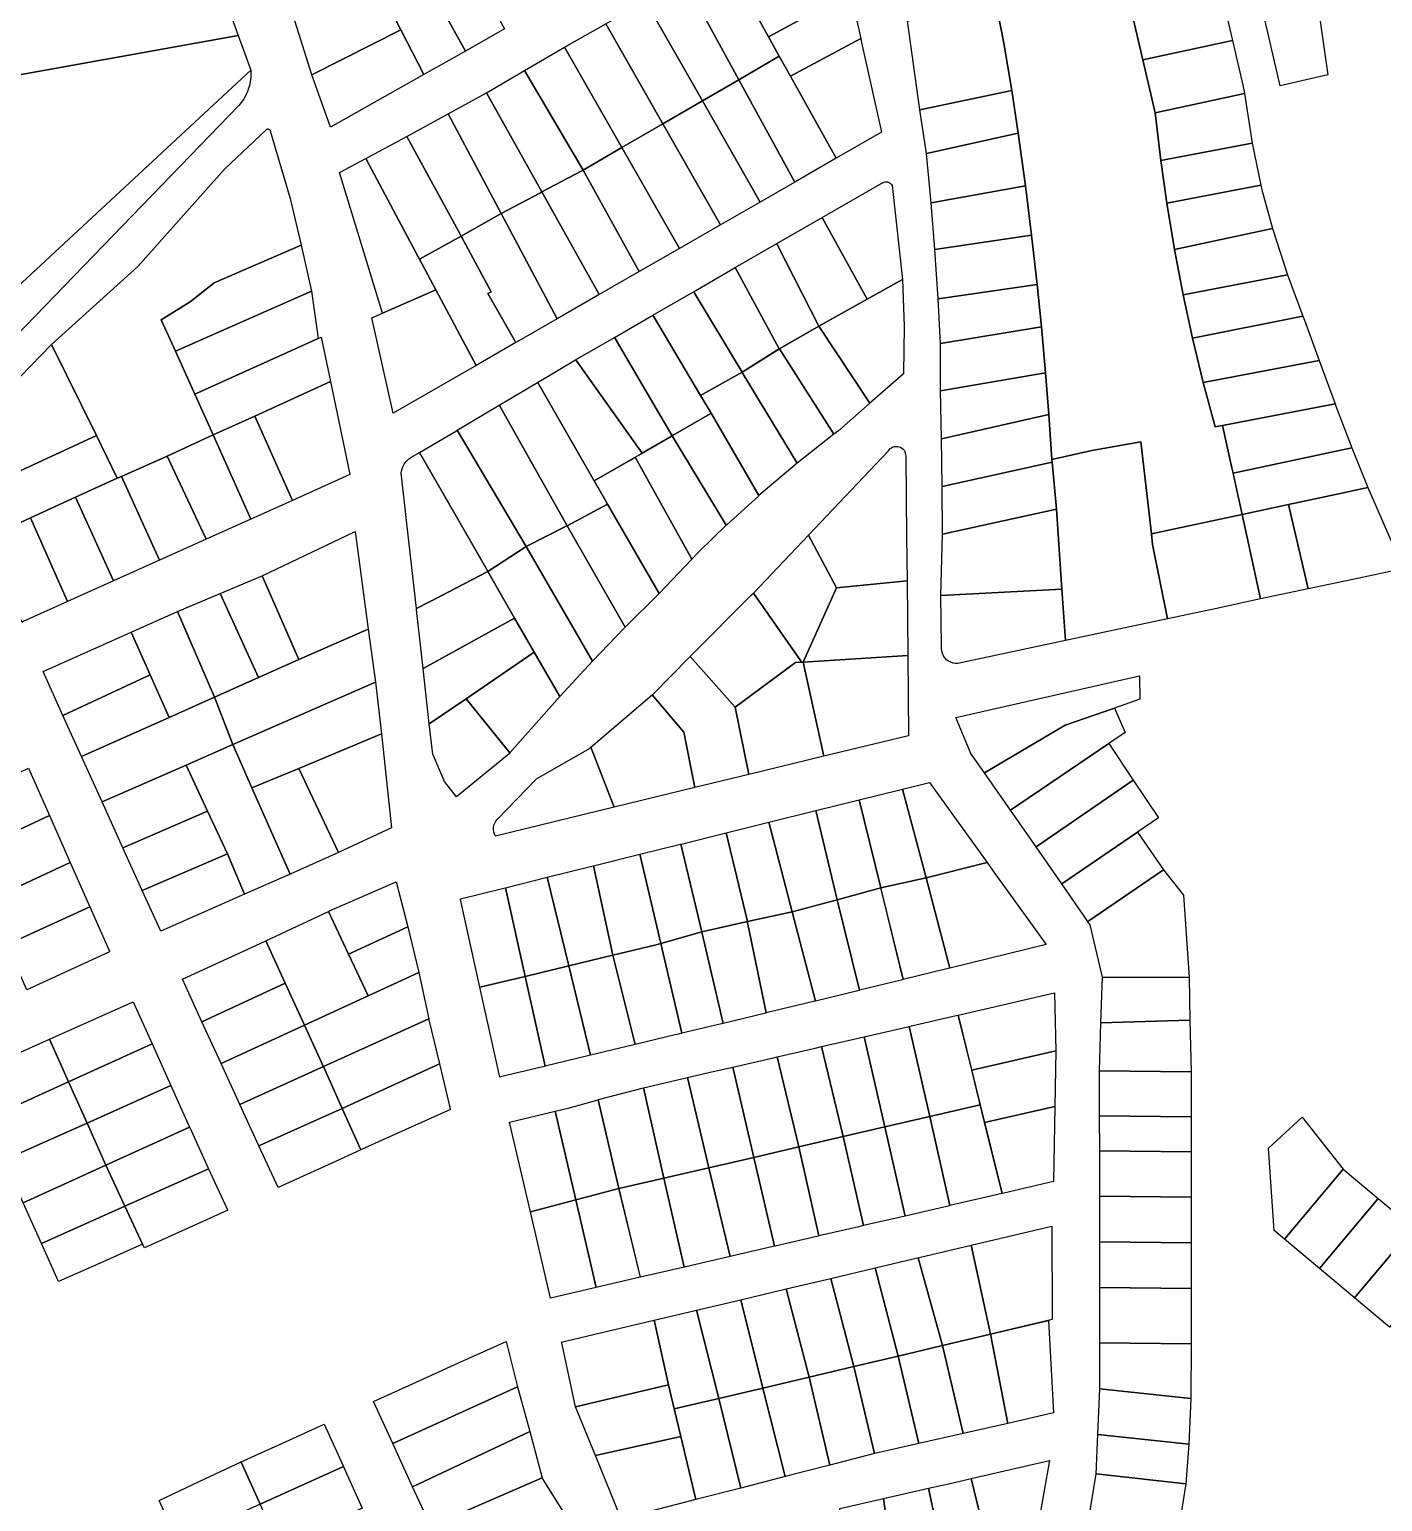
# Model space of a CAD drawing. Header units: millimetres. Extents: x 522658 to 553925, y 7796479 to 7820139.
# Drawn here: x 541338.4 to 541634.4, y 7806836.9 to 7807159.1 of the extents above; entities that cross this region are included whole.
import ezdxf

# ---------------------------------------------------------------- set-up
doc = ezdxf.new("R2010")
doc.units = ezdxf.units.MM
doc.layers.add('ZONA RESIDENCIAL 2 (ZR_2)', color=2, linetype='Continuous')

msp = doc.modelspace()

# ---------------------------------------------------------------- linework, layer by layer
at = {"layer": 'ZONA RESIDENCIAL 2 (ZR_2)'}
for points in [[(541305.24, 7807143.61), (541295.78, 7807199.97), (541356.25, 7807211.19), (541376.16, 7807179.75), (541384.05, 7807157.74), (541305.24, 7807143.61)], [(541433.74, 7807154.34), (541421.55, 7807176.25), (541430.16, 7807181.02), (541442.31, 7807159.18), (541433.74, 7807154.34)], [(541508.28, 7807161.91), (541500.05, 7807157.46), (541490.34, 7807174.87), (541499.02, 7807179.72), (541508.28, 7807161.91)], [(541433.74, 7807154.34), (541424.68, 7807149.22), (541419.64, 7807158.95), (541413.1, 7807171.58), (541421.55, 7807176.25), (541433.74, 7807154.34)], [(541502.42, 7807153.22), (541493.56, 7807148.07), (541481.59, 7807169.97), (541490.34, 7807174.87), (541500.05, 7807157.46), (541502.42, 7807153.22)], [(541622.49, 7807149.16), (541612.01, 7807146.73), (541607.92, 7807164.4), (541606.21, 7807171.67), (541618.81, 7807174.83), (541622.49, 7807149.16)], [(541400.17, 7807149.12), (541396.04, 7807162.13), (541413.1, 7807171.58), (541419.64, 7807158.95), (541400.17, 7807149.12)], [(541493.56, 7807148.07), (541485.61, 7807143.44), (541473.16, 7807165.25), (541481.59, 7807169.97), (541493.56, 7807148.07)], [(541520.24, 7807157.05), (541504.87, 7807148.83), (541502.42, 7807153.22), (541500.05, 7807157.46), (541508.28, 7807161.91), (541509.21, 7807162.41), (541518.01, 7807167.16), (541520.24, 7807157.05)], [(541530.45, 7807160.94), (541531.91, 7807161.15), (541531.67, 7807162.03), (541549.46, 7807166.92), (541551.57, 7807156.03), (541553.31, 7807145.71), (541533.15, 7807141.49), (541530.45, 7807160.94)], [(541579.33, 7807163.68), (541598.97, 7807167.91), (541601.58, 7807156.61), (541581.96, 7807152.39), (541579.33, 7807163.68)], [(541464.46, 7807160.31), (541473.16, 7807165.25), (541485.61, 7807143.44), (541476.96, 7807138.41), (541464.46, 7807160.31)], [(541455.42, 7807155.21), (541464.46, 7807160.31), (541476.96, 7807138.41), (541468, 7807133.2), (541455.42, 7807155.21)], [(541386.76, 7807150.17), (541316.24, 7807084.75), (541309.48, 7807118.36), (541305.24, 7807143.61), (541384.05, 7807157.74), (541386.76, 7807150.17)], [(541424.68, 7807149.22), (541404.22, 7807137.66), (541400.17, 7807149.12), (541419.64, 7807158.95), (541424.68, 7807149.22)], [(541446.69, 7807150.08), (541455.42, 7807155.21), (541468, 7807133.2), (541459.54, 7807128.28), (541446.69, 7807150.08)], [(541524.77, 7807136.55), (541514.9, 7807130.87), (541504.96, 7807148.67), (541504.87, 7807148.83), (541520.24, 7807157.05), (541520.28, 7807156.86), (541524.77, 7807136.55)], [(541581.96, 7807152.39), (541601.58, 7807156.61), (541603.83, 7807146.86), (541604.25, 7807145.04), (541584.66, 7807140.83), (541581.96, 7807152.39)], [(541504.87, 7807148.83), (541504.96, 7807148.67), (541514.9, 7807130.87), (541505.82, 7807125.65), (541493.56, 7807148.07), (541502.42, 7807153.22), (541504.87, 7807148.83)], [(541384.16, 7807142.43), (541318.32, 7807074.39), (541317.5, 7807078.46), (541316.24, 7807084.75), (541386.76, 7807150.17), (541386.78, 7807148.49), (541386.52, 7807146.83), (541385.99, 7807145.24), (541385.19, 7807143.76), (541384.16, 7807142.43)], [(541438.39, 7807145.2), (541446.69, 7807150.08), (541459.54, 7807128.28), (541459.23, 7807128.1), (541450.48, 7807123.5), (541440.8, 7807140.87), (541438.39, 7807145.2)], [(541485.61, 7807143.44), (541493.56, 7807148.07), (541505.82, 7807125.65), (541498.25, 7807121.3), (541485.61, 7807143.44)], [(541429.96, 7807140.59), (541438.39, 7807145.2), (541440.8, 7807140.87), (541450.48, 7807123.5), (541450.15, 7807123.33), (541441.57, 7807118.81), (541429.96, 7807140.59)], [(541533.15, 7807141.49), (541553.31, 7807145.71), (541554.7, 7807136.36), (541534.64, 7807131.93), (541533.15, 7807141.49)], [(541584.66, 7807140.83), (541604.25, 7807145.04), (541605.88, 7807134.15), (541585.92, 7807130.42), (541584.66, 7807140.83)], [(541476.96, 7807138.41), (541485.61, 7807143.44), (541498.25, 7807121.3), (541489.58, 7807116.31), (541476.96, 7807138.41)], [(541420.9, 7807135.63), (541429.96, 7807140.59), (541441.57, 7807118.81), (541432.85, 7807113.84), (541432.69, 7807114.15), (541420.9, 7807135.63)], [(541468, 7807133.2), (541476.96, 7807138.41), (541489.58, 7807116.31), (541480.59, 7807111.14), (541468, 7807133.2)], [(541374.54, 7807079.28), (541378.54, 7807070.32), (541368.52, 7807065.68), (541358.46, 7807061.26), (541357.58, 7807060.84), (541352.99, 7807070.19), (541343.2, 7807090.12), (541362.04, 7807107.22), (541381.02, 7807128.5), (541390.12, 7807137.12), (541390.19, 7807137.19), (541390.27, 7807137.24), (541390.36, 7807137.27), (541390.46, 7807137.28), (541390.55, 7807137.28), (541390.65, 7807137.27), (541390.74, 7807137.24), (541390.82, 7807137.19), (541390.9, 7807137.14), (541390.97, 7807137.07), (541391.02, 7807136.99), (541391.06, 7807136.9), (541395.37, 7807122.06), (541397.78, 7807111.87), (541378.77, 7807103.6), (541373.54, 7807099.48), (541367.19, 7807095.51), (541370.34, 7807088.67), (541374.54, 7807079.28)], [(541411.95, 7807130.84), (541420.9, 7807135.63), (541432.69, 7807114.15), (541432.85, 7807113.84), (541423.69, 7807108.82), (541423.44, 7807109.28), (541411.95, 7807130.84)], [(541556.28, 7807124.81), (541535.64, 7807121.13), (541534.64, 7807131.93), (541554.7, 7807136.36), (541556.28, 7807124.81)], [(541471.8, 7807106.09), (541459.54, 7807128.28), (541468, 7807133.2), (541480.59, 7807111.14), (541471.8, 7807106.09)], [(541585.92, 7807130.42), (541605.88, 7807134.15), (541607.83, 7807124.99), (541587.2, 7807121.08), (541585.92, 7807130.42)], [(541423.69, 7807108.82), (541427.28, 7807102.08), (541415.62, 7807096.98), (541406.19, 7807127.75), (541411.95, 7807130.84), (541423.44, 7807109.28), (541423.69, 7807108.82)], [(541471.8, 7807106.09), (541463.01, 7807101.03), (541450.48, 7807123.5), (541459.23, 7807128.1), (541459.54, 7807128.28), (541471.8, 7807106.09)], [(541529.42, 7807104.33), (541521.66, 7807100.01), (541511.89, 7807117.76), (541511.81, 7807117.91), (541524.85, 7807125.44), (541525.08, 7807125.57), (541525.32, 7807125.67), (541525.58, 7807125.72), (541525.84, 7807125.73), (541526.1, 7807125.69), (541526.35, 7807125.61), (541526.58, 7807125.5), (541526.8, 7807125.34), (541526.98, 7807125.15), (541527.13, 7807124.94), (541529.42, 7807104.33)], [(541608.04, 7807123.98), (541610.32, 7807115.52), (541588.88, 7807110.92), (541587.2, 7807121.08), (541607.83, 7807124.99), (541608.04, 7807123.98)], [(541462.26, 7807100.6), (541453.85, 7807095.76), (541441.57, 7807118.81), (541450.15, 7807123.33), (541450.48, 7807123.5), (541463.01, 7807101.03), (541462.26, 7807100.6)], [(541557.62, 7807114.06), (541536.45, 7807110.89), (541535.64, 7807121.13), (541556.28, 7807124.81), (541557.62, 7807114.06)], [(541445.24, 7807090.81), (541444.76, 7807090.53), (541438.63, 7807101.26), (541439.4, 7807101.67), (541432.85, 7807113.84), (541441.57, 7807118.81), (541453.85, 7807095.76), (541445.44, 7807090.92), (541445.24, 7807090.81)], [(541521.66, 7807100.01), (541511.07, 7807094.13), (541501.99, 7807112.02), (541501.9, 7807112.19), (541511.81, 7807117.91), (541511.89, 7807117.76), (541521.66, 7807100.01)], [(541610.32, 7807115.52), (541613.67, 7807105.34), (541590.77, 7807101), (541588.88, 7807110.92), (541610.32, 7807115.52)], [(541439.4, 7807101.67), (541438.63, 7807101.26), (541444.76, 7807090.53), (541436.1, 7807085.54), (541427.28, 7807102.08), (541423.69, 7807108.82), (541432.85, 7807113.84), (541439.4, 7807101.67)], [(541502.43, 7807089.19), (541492.81, 7807106.94), (541501.9, 7807112.19), (541501.99, 7807112.02), (541511.07, 7807094.13), (541502.43, 7807089.19)], [(541536.45, 7807110.89), (541557.62, 7807114.06), (541558.84, 7807103.28), (541537.16, 7807100.13), (541536.45, 7807110.89)], [(541370.34, 7807088.67), (541367.19, 7807095.51), (541373.54, 7807099.48), (541378.77, 7807103.6), (541397.78, 7807111.87), (541400.07, 7807101.81), (541370.34, 7807088.67)], [(541502.43, 7807089.19), (541494.3, 7807084.07), (541483.79, 7807101.47), (541483.67, 7807101.66), (541492.81, 7807106.94), (541502.43, 7807089.19)], [(541522.22, 7807077.25), (541511.07, 7807094.13), (541521.66, 7807100.01), (541529.42, 7807104.33), (541529.76, 7807094.03), (541529.58, 7807083.72), (541522.72, 7807077.69), (541522.22, 7807077.25)], [(541537.16, 7807100.13), (541558.84, 7807103.28), (541559.77, 7807093.95), (541537.67, 7807090.33), (541537.16, 7807100.13)], [(541617.02, 7807096.31), (541592.84, 7807091.47), (541590.77, 7807101), (541613.67, 7807105.34), (541617.02, 7807096.31)], [(541401.54, 7807091.42), (541374.54, 7807079.28), (541370.34, 7807088.67), (541400.07, 7807101.81), (541401.54, 7807091.42)], [(541436.1, 7807085.54), (541417.96, 7807075.1), (541413.3, 7807095.97), (541415.62, 7807096.98), (541427.28, 7807102.08), (541436.1, 7807085.54)], [(541494.3, 7807084.07), (541485.22, 7807078.97), (541474.9, 7807096.31), (541474.77, 7807096.52), (541483.67, 7807101.66), (541483.79, 7807101.47), (541494.3, 7807084.07)], [(541479.22, 7807070.28), (541479, 7807070.15), (541466.51, 7807091.44), (541466.37, 7807091.67), (541474.77, 7807096.52), (541474.9, 7807096.31), (541485.22, 7807078.97), (541487.49, 7807075.07), (541487.34, 7807074.98), (541479.22, 7807070.28)], [(541620.59, 7807086.63), (541595.18, 7807081.82), (541592.84, 7807091.47), (541617.02, 7807096.31), (541617.34, 7807095.43), (541620.59, 7807086.63)], [(541514.38, 7807070.48), (541502.45, 7807089.2), (541511.07, 7807094.13), (541522.22, 7807077.25), (541515.36, 7807071.22), (541514.38, 7807070.48)], [(541537.67, 7807090.33), (541559.77, 7807093.95), (541560.69, 7807083.9), (541537.67, 7807080.01), (541537.71, 7807089.63), (541537.67, 7807090.33)], [(541352.99, 7807070.19), (541324.27, 7807056.93), (541320.03, 7807066.32), (541343.2, 7807090.12), (541352.99, 7807070.19)], [(541387.66, 7807074.47), (541378.54, 7807070.32), (541374.54, 7807079.28), (541401.54, 7807091.42), (541402.17, 7807091.7), (541404.21, 7807082.01), (541387.66, 7807074.47)], [(541479, 7807070.15), (541472.43, 7807066.34), (541458.04, 7807086.53), (541457.86, 7807086.76), (541466.37, 7807091.67), (541466.51, 7807091.44), (541479, 7807070.15)], [(541472.19, 7807066.2), (541461.95, 7807060.27), (541449.64, 7807081.66), (541449.55, 7807081.82), (541457.86, 7807086.76), (541458.04, 7807086.53), (541472.43, 7807066.34), (541472.19, 7807066.2)], [(541514.38, 7807070.48), (541506.33, 7807064.15), (541494.34, 7807084), (541494.3, 7807084.07), (541502.45, 7807089.2), (541514.38, 7807070.48)], [(541595.18, 7807081.82), (541620.59, 7807086.63), (541624.04, 7807077.1), (541599.42, 7807072.43), (541597.79, 7807072.12), (541595.18, 7807081.82)], [(541506.33, 7807064.15), (541497.98, 7807057.07), (541487.49, 7807075.07), (541485.22, 7807078.97), (541494.3, 7807084.07), (541494.34, 7807084), (541506.33, 7807064.15)], [(541561.42, 7807074.79), (541537.92, 7807069.45), (541537.67, 7807080.01), (541560.69, 7807083.9), (541561.42, 7807074.79)], [(541395.91, 7807056.01), (541387.66, 7807074.47), (541404.21, 7807082.01), (541408.49, 7807061.66), (541395.91, 7807056.01)], [(541464.87, 7807055.2), (541456.03, 7807050.46), (541441.2, 7807076.76), (541441.16, 7807076.82), (541449.55, 7807081.82), (541449.64, 7807081.66), (541461.95, 7807060.27), (541464.42, 7807055.97), (541464.87, 7807055.2)], [(541455.81, 7807050.34), (541447.07, 7807045.89), (541431.95, 7807071.34), (541441.16, 7807076.82), (541441.2, 7807076.76), (541456.03, 7807050.46), (541455.81, 7807050.34)], [(541627.73, 7807067.51), (541601.73, 7807061.95), (541601.46, 7807063.16), (541599.42, 7807072.43), (541624.04, 7807077.1), (541624.24, 7807076.59), (541627.5, 7807068.1), (541627.73, 7807067.51)], [(541395.91, 7807056.01), (541386.79, 7807051.9), (541378.54, 7807070.32), (541387.66, 7807074.47), (541395.91, 7807056.01)], [(541497.98, 7807057.07), (541497.85, 7807056.95), (541490.98, 7807050.69), (541490.83, 7807050.55), (541479, 7807070.15), (541479.22, 7807070.28), (541487.34, 7807074.98), (541487.49, 7807075.07), (541497.98, 7807057.07)], [(541562.15, 7807064.37), (541538.08, 7807059.06), (541537.92, 7807069.45), (541561.42, 7807074.79), (541562.1, 7807064.98), (541562.15, 7807064.37)], [(541324.27, 7807056.93), (541352.99, 7807070.19), (541357.58, 7807060.84), (541348.41, 7807056.7), (541338.57, 7807052.19), (541328.52, 7807047.55), (541324.27, 7807056.93)], [(541377, 7807047.49), (541368.52, 7807065.68), (541378.54, 7807070.32), (541386.79, 7807051.9), (541377, 7807047.49)], [(541447.07, 7807045.89), (541446.84, 7807045.77), (541438.66, 7807040.44), (541438.41, 7807040.88), (541431.71, 7807052.52), (541423.68, 7807066.49), (541431.81, 7807071.26), (541431.95, 7807071.34), (541447.07, 7807045.89)], [(541483.26, 7807043.14), (541470.88, 7807065.44), (541472.19, 7807066.2), (541472.43, 7807066.34), (541479, 7807070.15), (541490.83, 7807050.55), (541484.84, 7807044.73), (541484.68, 7807044.57), (541483.26, 7807043.14)], [(541530.38, 7807038.42), (541514.95, 7807036.86), (541508.79, 7807048.4), (541526.26, 7807066.8), (541526.45, 7807067.08), (541526.69, 7807067.33), (541526.97, 7807067.53), (541527.28, 7807067.69), (541527.6, 7807067.79), (541527.94, 7807067.83), (541528.29, 7807067.82), (541528.62, 7807067.75), (541528.94, 7807067.63), (541529.24, 7807067.45), (541529.5, 7807067.23), (541529.72, 7807066.97), (541529.89, 7807066.67), (541530.01, 7807066.35), (541530.08, 7807066.01), (541530.09, 7807065.67), (541530.28, 7807048.02), (541530.38, 7807038.42)], [(541565.03, 7807025.32), (541564.26, 7807036.59), (541563.07, 7807054.08), (541562.15, 7807064.37), (541562.1, 7807064.98), (541570.81, 7807066.95), (541581.57, 7807068.8), (541583.84, 7807048.69), (541584.11, 7807046.35), (541587.35, 7807030.08), (541565.03, 7807025.32)], [(541601.73, 7807061.95), (541627.73, 7807067.51), (541631.25, 7807058.81), (541625.52, 7807057.59), (541613.89, 7807055.11), (541603.7, 7807052.93), (541601.73, 7807061.95)], [(541377, 7807047.49), (541366.8, 7807042.91), (541358.46, 7807061.26), (541368.52, 7807065.68), (541377, 7807047.49)], [(541438.66, 7807040.44), (541428.33, 7807035.08), (541423.03, 7807032.33), (541420.94, 7807050.97), (541419.71, 7807062.02), (541419.83, 7807062.7), (541420.05, 7807063.35), (541420.36, 7807063.96), (541420.77, 7807064.51), (541421.26, 7807065), (541421.82, 7807065.4), (541423.68, 7807066.49), (541431.71, 7807052.52), (541438.41, 7807040.88), (541438.66, 7807040.44)], [(541483.26, 7807043.14), (541476.12, 7807035.63), (541464.87, 7807055.2), (541464.42, 7807055.97), (541461.95, 7807060.27), (541469.91, 7807064.88), (541470.88, 7807065.44), (541483.26, 7807043.14)], [(541563.07, 7807054.08), (541538.12, 7807048.62), (541538.08, 7807059.06), (541562.15, 7807064.37), (541563.07, 7807054.08)], [(541366.8, 7807042.91), (541356.74, 7807038.38), (541348.41, 7807056.7), (541357.58, 7807060.84), (541358.46, 7807061.26), (541366.8, 7807042.91)], [(541629.32, 7807039.02), (541618.19, 7807036.65), (541613.89, 7807055.11), (541625.52, 7807057.59), (541631.25, 7807058.81), (541638.22, 7807042.75), (541638.11, 7807040.89), (541629.32, 7807039.02)], [(541356.74, 7807038.38), (541346.69, 7807033.86), (541338.57, 7807052.19), (541348.41, 7807056.7), (541356.74, 7807038.38)], [(541476.12, 7807035.63), (541476.06, 7807035.56), (541468.71, 7807028.25), (541456.03, 7807050.46), (541464.87, 7807055.2), (541476.12, 7807035.63)], [(541564.26, 7807036.59), (541537.81, 7807035.22), (541538.12, 7807048.62), (541563.07, 7807054.08), (541564.26, 7807036.59)], [(541618.19, 7807036.65), (541607.76, 7807034.43), (541603.7, 7807052.93), (541613.89, 7807055.11), (541618.19, 7807036.65)], [(541346.69, 7807033.86), (541336.98, 7807029.49), (541336.77, 7807029.3), (541328.52, 7807047.55), (541338.57, 7807052.19), (541346.69, 7807033.86)], [(541597.79, 7807032.3), (541587.35, 7807030.08), (541584.11, 7807046.35), (541583.84, 7807048.69), (541594.42, 7807050.95), (541603.7, 7807052.93), (541607.76, 7807034.43), (541597.79, 7807032.3)], [(541389.26, 7807039.5), (541409.59, 7807049.23), (541412.46, 7807027.86), (541397.29, 7807021.22), (541389.26, 7807039.5)], [(541468.71, 7807028.25), (541468.52, 7807028.06), (541461.54, 7807020.83), (541447.07, 7807045.89), (541455.81, 7807050.34), (541456.03, 7807050.46), (541468.71, 7807028.25)], [(541507.64, 7807020.62), (541507.32, 7807020.6), (541506.9, 7807021.2), (541496.76, 7807035.73), (541508.79, 7807048.4), (541514.95, 7807036.86), (541507.64, 7807020.62)], [(541461.54, 7807020.83), (541454.38, 7807013.12), (541448.82, 7807022.78), (541444.51, 7807030.26), (541438.66, 7807040.44), (541446.84, 7807045.77), (541447.07, 7807045.89), (541461.54, 7807020.83)], [(541380.1, 7807035.63), (541389.26, 7807039.5), (541397.29, 7807021.22), (541388.45, 7807017.26), (541380.1, 7807035.63)], [(541444.51, 7807030.26), (541424.49, 7807019.23), (541423.06, 7807032.05), (541423.03, 7807032.33), (541428.33, 7807035.08), (541438.66, 7807040.44), (541444.51, 7807030.26)], [(541514.95, 7807036.86), (541530.38, 7807038.42), (541530.55, 7807022.07), (541507.64, 7807020.62), (541514.95, 7807036.86)], [(541370.75, 7807031.67), (541380.1, 7807035.63), (541388.45, 7807017.26), (541378.81, 7807012.94), (541370.75, 7807031.67)], [(541505.97, 7807020.51), (541492.77, 7807010.77), (541482.95, 7807021.83), (541496.36, 7807035.31), (541496.76, 7807035.73), (541506.9, 7807021.2), (541507.32, 7807020.6), (541505.97, 7807020.51)], [(541537.81, 7807035.22), (541564.26, 7807036.59), (541565.03, 7807025.32), (541541.53, 7807020.32), (541540.99, 7807020.32), (541540.45, 7807020.4), (541539.94, 7807020.57), (541539.46, 7807020.83), (541539.03, 7807021.15), (541538.66, 7807021.55), (541538.35, 7807022), (541538.13, 7807022.49), (541537.98, 7807023.01), (541537.93, 7807023.55), (541537.96, 7807024.09), (541537.81, 7807035.22)], [(541378.81, 7807012.94), (541368.92, 7807008.51), (541364.78, 7807017.84), (541360.64, 7807027.18), (541370.75, 7807031.67), (541378.81, 7807012.94)], [(541448.82, 7807022.78), (541433.89, 7807012.6), (541425.84, 7807007.12), (541424.49, 7807019.23), (541444.51, 7807030.26), (541448.82, 7807022.78)], [(541364.78, 7807017.84), (541345.69, 7807008.93), (541341.37, 7807018.57), (541360.64, 7807027.18), (541364.78, 7807017.84)], [(541382.82, 7807002.57), (541378.81, 7807012.94), (541388.45, 7807017.26), (541397.29, 7807021.22), (541412.46, 7807027.86), (541414.05, 7807016.25), (541382.82, 7807002.57)], [(541454.38, 7807013.12), (541443.48, 7807000.76), (541433.89, 7807012.6), (541448.82, 7807022.78), (541454.38, 7807013.12)], [(541495.79, 7806996.02), (541483.95, 7806993.14), (541481.56, 7807005.27), (541474.6, 7807013.44), (541474.66, 7807013.49), (541482.95, 7807021.83), (541492.77, 7807010.77), (541495.79, 7806996.02)], [(541512.2, 7807000.01), (541507.64, 7807020.62), (541530.55, 7807022.07), (541530.73, 7807004.51), (541512.2, 7807000.01)], [(541512.2, 7807000.01), (541495.79, 7806996.02), (541492.77, 7807010.77), (541505.97, 7807020.51), (541507.32, 7807020.6), (541507.64, 7807020.62), (541512.2, 7807000.01)], [(541368.92, 7807008.51), (541349.76, 7806999.94), (541345.69, 7807008.93), (541364.78, 7807017.84), (541368.92, 7807008.51)], [(541415.36, 7807004.89), (541397.27, 7806997.36), (541387.03, 7806993.09), (541382.82, 7807002.57), (541414.05, 7807016.25), (541415.36, 7807004.89)], [(541547.31, 7806996.37), (541544.34, 7807000.62), (541541.08, 7807008.5), (541581.24, 7807017.61), (541581.33, 7807012.49), (541575.76, 7807010.56), (541565.02, 7807006.85), (541547.31, 7806996.37)], [(541382.82, 7807002.57), (541372.63, 7806998.09), (541354.26, 7806990.01), (541349.76, 7806999.94), (541368.92, 7807008.51), (541378.81, 7807012.94), (541382.82, 7807002.57)], [(541443.29, 7807000.54), (541431.83, 7806991.12), (541429.17, 7806994.49), (541426.59, 7807000.44), (541425.84, 7807007.12), (541433.89, 7807012.6), (541443.48, 7807000.76), (541443.29, 7807000.54)], [(541483.95, 7806993.14), (541466.27, 7806988.84), (541461.22, 7807001.99), (541474.6, 7807013.44), (541481.56, 7807005.27), (541483.95, 7806993.14)], [(541578.1, 7807005.21), (541574.53, 7807002.79), (541553.01, 7806988.2), (541547.31, 7806996.37), (541565.02, 7807006.85), (541575.76, 7807010.56), (541578.1, 7807005.21)], [(541385.41, 7806969.81), (541381.7, 7806978.69), (541377.34, 7806988.01), (541372.63, 7806998.09), (541382.82, 7807002.57), (541387.03, 7806993.09), (541395.41, 7806974.23), (541385.41, 7806969.81)], [(541397.27, 7806997.36), (541415.36, 7807004.89), (541417.56, 7806984.36), (541406, 7806978.92), (541397.27, 7806997.36)], [(541574.53, 7807002.79), (541579.9, 7806994.76), (541558.61, 7806980.19), (541553.01, 7806988.2), (541574.53, 7807002.79)], [(541466.27, 7806988.84), (541440.33, 7806982.53), (541440.1, 7806982.97), (541439.94, 7806983.44), (541439.87, 7806983.93), (541439.88, 7806984.42), (541439.97, 7806984.91), (541440.15, 7806985.37), (541440.41, 7806985.79), (541440.73, 7806986.17), (541449.33, 7806995.1), (541460.9, 7807001.71), (541461.22, 7807001.99), (541466.27, 7806988.84)], [(541342.72, 7806987.04), (541324.59, 7806978.62), (541320.12, 7806988.69), (541320.06, 7806988.82), (541338.13, 7806997.38), (541342.72, 7806987.04)], [(541377.34, 7806988.01), (541358.81, 7806979.97), (541354.26, 7806990.01), (541372.63, 7806998.09), (541377.34, 7806988.01)], [(541387.03, 7806993.09), (541397.27, 7806997.36), (541406, 7806978.92), (541395.41, 7806974.23), (541387.03, 7806993.09)], [(541534.54, 7806973.42), (541524.62, 7806971.21), (541519.89, 7806990.47), (541528.8, 7806992.68), (541529.4, 7806992.83), (541534.54, 7806973.42)], [(541534.54, 7806973.42), (541529.4, 7806992.83), (541535.31, 7806994.3), (541547.94, 7806976.75), (541534.54, 7806973.42)], [(541564.28, 7806972.07), (541558.61, 7806980.19), (541579.9, 7806994.76), (541585.41, 7806986.53), (541580.79, 7806983.37), (541564.28, 7806972.07)], [(541524.62, 7806971.21), (541515.09, 7806968.59), (541510.42, 7806988.12), (541519.34, 7806990.33), (541519.89, 7806990.47), (541524.62, 7806971.21)], [(541347.28, 7806976.76), (541329.15, 7806968.34), (541324.59, 7806978.62), (541342.72, 7806987.04), (541347.28, 7806976.76)], [(541381.7, 7806978.69), (541363.02, 7806970.67), (541358.81, 7806979.97), (541377.34, 7806988.01), (541381.7, 7806978.69)], [(541515.09, 7806968.59), (541505.23, 7806965.98), (541500.13, 7806985.56), (541510.42, 7806988.12), (541515.09, 7806968.59)], [(541495.44, 7806963.84), (541485.47, 7806961.56), (541480.9, 7806980.79), (541480.98, 7806980.81), (541490.53, 7806983.18), (541490.83, 7806983.25), (541495.44, 7806963.84)], [(541505.23, 7806965.98), (541495.44, 7806963.84), (541490.83, 7806983.25), (541500.13, 7806985.56), (541505.23, 7806965.98)], [(541569.97, 7806963.85), (541564.28, 7806972.07), (541580.79, 7806983.37), (541586.47, 7806975.14), (541569.97, 7806963.85)], [(541485.47, 7806961.56), (541476.5, 7806959.02), (541471.95, 7806978.57), (541480.82, 7806980.77), (541480.9, 7806980.79), (541485.47, 7806961.56)], [(541329.15, 7806968.34), (541347.28, 7806976.76), (541351.6, 7806967.04), (541333.41, 7806958.74), (541329.15, 7806968.34)], [(541385.41, 7806969.81), (541367.07, 7806961.7), (541363.02, 7806970.67), (541381.7, 7806978.69), (541385.41, 7806969.81)], [(541476.5, 7806959.02), (541475.49, 7806958.78), (541466, 7806956.48), (541461.77, 7806976.04), (541471.34, 7806978.42), (541471.95, 7806978.57), (541476.5, 7806959.02)], [(541539.78, 7806953.66), (541534.54, 7806973.42), (541547.94, 7806976.75), (541549.63, 7806974.39), (541560.82, 7806958.85), (541539.78, 7806953.66)], [(541456.37, 7806954.15), (541456.08, 7806954.08), (541446.83, 7806951.84), (541442.5, 7806971.25), (541451.64, 7806973.52), (541456.37, 7806954.15)], [(541466, 7806956.48), (541456.37, 7806954.15), (541451.64, 7806973.52), (541461.44, 7806975.96), (541461.77, 7806976.04), (541466, 7806956.48)], [(541592.1, 7806951.57), (541573.12, 7806951.65), (541570.47, 7806963.12), (541569.97, 7806963.85), (541586.47, 7806975.14), (541590.88, 7806969.65), (541592.1, 7806951.57)], [(541408.2, 7806956.73), (541403.78, 7806966.07), (541403.98, 7806966.16), (541418.62, 7806972.53), (541421.18, 7806962.71), (541408.2, 7806956.73)], [(541446.83, 7806951.84), (541446.52, 7806951.77), (541436.93, 7806949.45), (541432.65, 7806968.69), (541432.65, 7806968.8), (541442.12, 7806971.15), (541442.5, 7806971.25), (541446.83, 7806951.84)], [(541515.09, 7806968.59), (541524.62, 7806971.21), (541524.68, 7806970.97), (541529.55, 7806951.15), (541529.11, 7806951.04), (541519.99, 7806948.8), (541515.09, 7806968.59)], [(541524.62, 7806971.21), (541534.54, 7806973.42), (541539.78, 7806953.66), (541539.4, 7806953.57), (541529.55, 7806951.15), (541524.62, 7806971.21)], [(541337.76, 7806948.92), (541333.41, 7806958.74), (541351.6, 7806967.04), (541355.82, 7806957.53), (541355.84, 7806957.47), (541355.85, 7806957.41), (541355.85, 7806957.34), (541355.84, 7806957.28), (541355.82, 7806957.22), (541355.79, 7806957.16), (541355.75, 7806957.11), (541337.76, 7806948.92)], [(541505.23, 7806965.98), (541515.09, 7806968.59), (541519.99, 7806948.8), (541519.89, 7806948.77), (541510.34, 7806946.41), (541505.23, 7806965.98)], [(541412.49, 7806947.61), (541398.52, 7806941.17), (541394.32, 7806950.33), (541390.07, 7806959.62), (541403.78, 7806966.07), (541408.19, 7806956.73), (541412.49, 7806947.61)], [(541485.47, 7806961.56), (541495.44, 7806963.84), (541495.49, 7806963.62), (541499.59, 7806943.83), (541499.51, 7806943.81), (541490.13, 7806941.56), (541485.55, 7806961.21), (541485.47, 7806961.56)], [(541495.44, 7806963.84), (541505.23, 7806965.98), (541510.34, 7806946.41), (541510.28, 7806946.4), (541509.89, 7806946.31), (541499.59, 7806943.83), (541495.49, 7806963.62), (541495.44, 7806963.84)], [(541412.49, 7806947.61), (541408.18, 7806956.72), (541421.18, 7806962.71), (541423.53, 7806952.7), (541412.49, 7806947.61)], [(541476.5, 7806959.02), (541485.47, 7806961.56), (541485.55, 7806961.21), (541490.13, 7806941.56), (541489.79, 7806941.48), (541481.08, 7806939.38), (541476.5, 7806959.02)], [(541394.32, 7806950.33), (541376.08, 7806941.92), (541371.81, 7806951.2), (541389.8, 7806959.5), (541390.07, 7806959.62), (541394.32, 7806950.33)], [(541481.08, 7806939.38), (541480.36, 7806939.21), (541479.66, 7806939.04), (541470.89, 7806936.94), (541466, 7806956.48), (541475.49, 7806958.78), (541476.5, 7806959.02), (541481.08, 7806939.38)], [(541461.14, 7806934.59), (541460.56, 7806934.45), (541451.2, 7806932.21), (541446.83, 7806951.84), (541456.08, 7806954.08), (541456.37, 7806954.15), (541461.14, 7806934.59)], [(541470.89, 7806936.94), (541470.61, 7806936.87), (541461.14, 7806934.59), (541456.37, 7806954.15), (541466, 7806956.48), (541470.89, 7806936.94)], [(541425.71, 7806942.52), (541402.67, 7806932.09), (541402.63, 7806932.19), (541398.52, 7806941.17), (541423.53, 7806952.7), (541425.71, 7806942.52)], [(541451.2, 7806932.21), (541450.97, 7806932.15), (541441.45, 7806929.86), (541441.3, 7806929.82), (541436.93, 7806949.45), (541446.52, 7806951.77), (541446.83, 7806951.84), (541451.2, 7806932.21)], [(541592.1, 7806951.57), (541592.29, 7806942.23), (541572.82, 7806941.65), (541573.12, 7806951.65), (541592.1, 7806951.57)], [(541398.52, 7806941.17), (541380.28, 7806932.77), (541376.08, 7806941.92), (541394.32, 7806950.33), (541398.52, 7806941.17)], [(541562.93, 7806935.54), (541544.53, 7806931.31), (541541.56, 7806943.36), (541562.66, 7806948.21), (541562.93, 7806935.54)], [(541365.19, 7806937.08), (541346.91, 7806928.79), (541342.77, 7806938.09), (541361.05, 7806946.28), (541365.19, 7806937.08)], [(541428.05, 7806932.71), (541406.79, 7806922.94), (541402.67, 7806932.09), (541425.71, 7806942.52), (541425.75, 7806942.35), (541428.05, 7806932.71)], [(541546.39, 7806923.74), (541535.34, 7806921.17), (541530.85, 7806940.9), (541531.39, 7806941.02), (541541.1, 7806943.25), (541541.56, 7806943.36), (541546.39, 7806923.74)], [(541592.52, 7806930.94), (541572.52, 7806931.2), (541572.82, 7806941.65), (541592.29, 7806942.23), (541592.52, 7806930.94)], [(541346.91, 7806928.79), (541328.72, 7806920.55), (541324.5, 7806929.9), (541342.77, 7806938.09), (541346.91, 7806928.79)], [(541402.67, 7806932.09), (541384.4, 7806923.81), (541380.28, 7806932.77), (541398.52, 7806941.17), (541402.63, 7806932.19), (541402.67, 7806932.09)], [(541525.52, 7806918.89), (541516.42, 7806916.78), (541511.69, 7806936.48), (541520.37, 7806938.48), (541521.03, 7806938.63), (541525.52, 7806918.89)], [(541535.34, 7806921.17), (541525.52, 7806918.89), (541521.03, 7806938.63), (541530.85, 7806940.9), (541535.34, 7806921.17)], [(541369.3, 7806927.94), (541350.95, 7806919.72), (541346.91, 7806928.79), (541365.19, 7806937.08), (541369.3, 7806927.94)], [(541516.42, 7806916.78), (541506.67, 7806914.52), (541501.94, 7806934.23), (541510.26, 7806936.15), (541511.69, 7806936.48), (541516.42, 7806916.78)], [(541562.73, 7806923.37), (541547.35, 7806919.83), (541544.53, 7806931.31), (541562.93, 7806935.54), (541562.73, 7806923.37)], [(541406.79, 7806922.94), (541388.55, 7806914.78), (541384.4, 7806923.81), (541402.67, 7806932.09), (541406.79, 7806922.94)], [(541406.79, 7806922.94), (541428.05, 7806932.71), (541430.41, 7806922.86), (541430.45, 7806922.68), (541416.34, 7806916.36), (541410.87, 7806913.88), (541406.79, 7806922.94)], [(541496.84, 7806912.24), (541487.04, 7806909.97), (541482.36, 7806929.7), (541482.63, 7806929.76), (541488.25, 7806931.07), (541491.98, 7806931.93), (541492.23, 7806931.99), (541496.84, 7806912.24)], [(541506.67, 7806914.52), (541496.84, 7806912.24), (541492.23, 7806931.99), (541501.42, 7806934.11), (541501.94, 7806934.23), (541506.67, 7806914.52)], [(541350.95, 7806919.72), (541332.76, 7806911.59), (541328.72, 7806920.55), (541346.91, 7806928.79), (541350.95, 7806919.72)], [(541487.04, 7806909.97), (541477.2, 7806907.69), (541472.73, 7806927.45), (541482.36, 7806929.7), (541487.04, 7806909.97)], [(541592.52, 7806930.94), (541592.53, 7806921.08), (541572.53, 7806921.32), (541572.52, 7806931.2), (541592.52, 7806930.94)], [(541373.4, 7806918.83), (541355.05, 7806910.53), (541350.95, 7806919.72), (541369.3, 7806927.94), (541373.4, 7806918.83)], [(541477.2, 7806907.69), (541467.33, 7806905.4), (541462.8, 7806924.86), (541462.88, 7806924.88), (541472.73, 7806927.45), (541477.2, 7806907.69)], [(541388.55, 7806914.78), (541406.79, 7806922.94), (541410.87, 7806913.88), (541404.52, 7806910.99), (541392.75, 7806905.64), (541388.55, 7806914.78)], [(541457.91, 7806902.92), (541447.98, 7806900.31), (541443.43, 7806919.92), (541453.4, 7806922.34), (541457.91, 7806902.92)], [(541457.91, 7806902.92), (541453.4, 7806922.34), (541456.26, 7806923.03), (541462.8, 7806924.86), (541467.33, 7806905.4), (541457.91, 7806902.92)], [(541535.34, 7806921.17), (541546.39, 7806923.74), (541551.17, 7806904.31), (541539.77, 7806901.67), (541535.34, 7806921.17)], [(541547.35, 7806919.83), (541562.73, 7806923.37), (541562.45, 7806906.92), (541551.24, 7806904.33), (541551.17, 7806904.31), (541547.35, 7806919.83)], [(541355.05, 7806910.53), (541336.95, 7806902.31), (541332.76, 7806911.59), (541350.95, 7806919.72), (541355.05, 7806910.53)], [(541377.56, 7806909.76), (541359.25, 7806901.54), (541355.05, 7806910.53), (541373.4, 7806918.83), (541373.44, 7806918.74), (541377.56, 7806909.76)], [(541529.95, 7806899.4), (541520.85, 7806897.3), (541516.42, 7806916.78), (541525.52, 7806918.89), (541529.95, 7806899.4)], [(541539.77, 7806901.67), (541539.66, 7806901.65), (541529.95, 7806899.4), (541525.52, 7806918.89), (541535.34, 7806921.17), (541539.77, 7806901.67)], [(541592.53, 7806921.08), (541592.54, 7806913.46), (541572.54, 7806913.7), (541572.53, 7806921.32), (541592.53, 7806921.08)], [(541616.83, 7806921.04), (541625.84, 7806909.65), (541612.99, 7806894.33), (541610.69, 7806896.26), (541609.51, 7806914.22), (541616.83, 7806921.04)], [(541520.85, 7806897.3), (541519.83, 7806897.06), (541511.1, 7806895.04), (541506.67, 7806914.52), (541516.42, 7806916.78), (541520.85, 7806897.3)], [(541501.38, 7806892.79), (541491.71, 7806890.55), (541491.65, 7806890.54), (541487.04, 7806909.97), (541496.84, 7806912.24), (541501.38, 7806892.79)], [(541511.1, 7806895.04), (541510.96, 7806895.01), (541501.52, 7806892.82), (541501.38, 7806892.79), (541496.84, 7806912.24), (541506.67, 7806914.52), (541511.1, 7806895.04)], [(541592.54, 7806913.46), (541592.55, 7806903.54), (541572.55, 7806903.78), (541572.54, 7806913.7), (541592.54, 7806913.46)], [(541359.25, 7806901.54), (541340.98, 7806893.39), (541336.95, 7806902.31), (541355.05, 7806910.53), (541359.25, 7806901.54)], [(541381.73, 7806900.67), (541372.43, 7806896.45), (541363.5, 7806892.41), (541363.11, 7806893.25), (541359.25, 7806901.54), (541377.56, 7806909.76), (541381.69, 7806900.76), (541381.73, 7806900.67)], [(541491.65, 7806890.54), (541482, 7806888.3), (541481.81, 7806888.26), (541481.61, 7806888.21), (541477.2, 7806907.69), (541487.04, 7806909.97), (541491.65, 7806890.54)], [(541625.84, 7806909.65), (541633.5, 7806903.23), (541620.65, 7806887.9), (541612.99, 7806894.33), (541625.84, 7806909.65)], [(541481.61, 7806888.21), (541472.04, 7806886), (541467.33, 7806905.4), (541477.2, 7806907.69), (541481.61, 7806888.21)], [(541462.34, 7806883.75), (541452.35, 7806881.45), (541447.98, 7806900.31), (541457.91, 7806902.92), (541462.34, 7806883.75)], [(541462.34, 7806883.75), (541457.91, 7806902.92), (541467.33, 7806905.4), (541472.02, 7806886), (541462.34, 7806883.75)], [(541592.55, 7806903.54), (541592.56, 7806893.54), (541572.56, 7806893.78), (541572.55, 7806903.78), (541592.55, 7806903.54)], [(541633.5, 7806903.23), (541641.17, 7806896.82), (541628.32, 7806881.48), (541620.65, 7806887.9), (541633.5, 7806903.23)], [(541363.11, 7806893.25), (541353.82, 7806889.11), (541344.73, 7806885.07), (541340.98, 7806893.39), (541359.25, 7806901.54), (541363.11, 7806893.25)], [(541548.65, 7806873.53), (541544.38, 7806893.01), (541562.05, 7806897.19), (541562.17, 7806876.91), (541562.17, 7806876.73), (541548.65, 7806873.53)], [(541628.32, 7806881.48), (541641.17, 7806896.82), (541648.83, 7806890.39), (541635.99, 7806875.06), (541628.32, 7806881.48)], [(541538.11, 7806871.04), (541532.83, 7806890.28), (541533.06, 7806890.33), (541544.38, 7806893.01), (541548.65, 7806873.53), (541538.11, 7806871.04)], [(541592.56, 7806893.54), (541592.57, 7806883.54), (541572.57, 7806883.78), (541572.56, 7806893.78), (541592.56, 7806893.54)], [(541538.11, 7806871.04), (541528.47, 7806868.76), (541523.42, 7806888.05), (541532.67, 7806890.24), (541532.83, 7806890.28), (541538.11, 7806871.04)], [(541528.47, 7806868.76), (541518.76, 7806866.46), (541513.71, 7806885.75), (541523.42, 7806888.05), (541528.47, 7806868.76)], [(541498.82, 7806861.75), (541494, 7806881.09), (541503.93, 7806883.44), (541508.98, 7806864.15), (541498.82, 7806861.75)], [(541518.76, 7806866.46), (541508.98, 7806864.15), (541503.93, 7806883.44), (541513.71, 7806885.75), (541518.76, 7806866.46)], [(541592.57, 7806871.42), (541572.58, 7806871.66), (541572.58, 7806873.78), (541572.57, 7806883.78), (541592.57, 7806883.54), (541592.58, 7806873.54), (541592.57, 7806871.42)], [(541498.82, 7806861.75), (541489.17, 7806859.47), (541484.35, 7806878.81), (541494, 7806881.09), (541498.82, 7806861.75)], [(541478.19, 7806862.47), (541475.04, 7806876.61), (541484.35, 7806878.81), (541489.17, 7806859.47), (541479.45, 7806857.17), (541478.19, 7806862.47)], [(541478.19, 7806862.47), (541457.84, 7806857.64), (541454.82, 7806871.63), (541454.68, 7806871.79), (541474.42, 7806876.46), (541474.84, 7806876.56), (541475.04, 7806876.61), (541478.19, 7806862.47)], [(541548.65, 7806873.53), (541561.32, 7806876.53), (541562.46, 7806856.3), (541552.41, 7806854.02), (541548.65, 7806873.53)], [(541445.14, 7806862), (541417.85, 7806849.6), (541413.64, 7806858.81), (541422.94, 7806863.03), (541432.12, 7806867.19), (541442.65, 7806871.97), (541445.14, 7806862)], [(541542.64, 7806851.8), (541532.98, 7806849.61), (541528.47, 7806868.76), (541538.11, 7806871.04), (541542.64, 7806851.8)], [(541552.41, 7806854.02), (541542.64, 7806851.8), (541538.11, 7806871.04), (541548.65, 7806873.53), (541552.41, 7806854.02)], [(541592.57, 7806871.42), (541592.49, 7806859.49), (541572.6, 7806861.58), (541572.58, 7806871.66), (541592.57, 7806871.42)], [(541532.98, 7806849.61), (541523.32, 7806847.42), (541523.24, 7806847.4), (541518.76, 7806866.46), (541528.47, 7806868.76), (541532.98, 7806849.61)], [(541503.72, 7806842.37), (541498.82, 7806861.75), (541508.98, 7806864.15), (541513.51, 7806844.89), (541503.72, 7806842.37)], [(541523.24, 7806847.4), (541513.51, 7806844.89), (541508.98, 7806864.15), (541518.76, 7806866.46), (541523.24, 7806847.4)], [(541447.81, 7806852.24), (541422.17, 7806840.15), (541417.85, 7806849.6), (541445.14, 7806862), (541447.81, 7806852.24)], [(541480.87, 7806851.18), (541462.18, 7806847), (541457.84, 7806857.64), (541478.19, 7806862.47), (541479.45, 7806857.17), (541480.87, 7806851.18)], [(541503.72, 7806842.37), (541494.05, 7806839.88), (541489.17, 7806859.47), (541498.82, 7806861.75), (541503.72, 7806842.37)], [(541592.49, 7806859.49), (541592.05, 7806849.5), (541572.16, 7806851.59), (541572.6, 7806861.58), (541592.49, 7806859.49)], [(541484.16, 7806837.34), (541480.87, 7806851.18), (541479.45, 7806857.17), (541489.17, 7806859.47), (541494.05, 7806839.88), (541484.16, 7806837.34)], [(541407.06, 7806844.6), (541388.86, 7806836.37), (541384.77, 7806845.42), (541384.68, 7806845.61), (541393.61, 7806849.64), (541402.86, 7806853.82), (541407.06, 7806844.6)], [(541450.57, 7806842.09), (541426.21, 7806831.5), (541422.17, 7806840.15), (541447.81, 7806852.24), (541450.57, 7806842.09)], [(541462.18, 7806847), (541480.87, 7806851.18), (541484.16, 7806837.34), (541467.83, 7806833.14), (541462.18, 7806847)], [(541592.05, 7806849.5), (541591.41, 7806840.83), (541571.78, 7806843.01), (541572.16, 7806851.59), (541592.05, 7806849.5)], [(541388.86, 7806836.37), (541370.82, 7806828.2), (541366.72, 7806837.15), (541375.63, 7806841.35), (541384.68, 7806845.61), (541384.77, 7806845.42), (541388.86, 7806836.37)], [(541411.18, 7806835.47), (541393.1, 7806827.01), (541388.86, 7806836.37), (541407.06, 7806844.6), (541407.17, 7806844.35), (541411.18, 7806835.47)], [(541549.21, 7806822.19), (541544.38, 7806841.94), (541561.53, 7806845.91), (541559.08, 7806831.93), (541556.61, 7806823.16), (541549.21, 7806822.19)], [(541426.21, 7806831.5), (541450.57, 7806842.09), (541450.67, 7806841.72), (541455.87, 7806833.5), (541455.92, 7806833.41), (541430.55, 7806822.21), (541426.43, 7806831.02), (541426.21, 7806831.5)], [(541539.34, 7806819.92), (541535.05, 7806839.81), (541540.46, 7806841.03), (541544.38, 7806841.94), (541549.21, 7806822.19), (541539.34, 7806819.92)], [(541591.41, 7806840.83), (541589.38, 7806828.05), (541570.19, 7806833.11), (541571.78, 7806843.01), (541591.41, 7806840.83)], [(541528.02, 7806817.33), (541525.21, 7806837.58), (541535.05, 7806839.81), (541539.34, 7806819.92), (541528.12, 7806817.35), (541528.02, 7806817.33)], [(541528.02, 7806817.33), (541518.26, 7806815.45), (541515.67, 7806835.42), (541525.21, 7806837.58), (541528.02, 7806817.33)]]:
    msp.add_lwpolyline(points, close=True, dxfattribs=at)
msp.add_lwpolyline([(541579.33, 7807163.68), (541581.96, 7807152.39), (541584.66, 7807140.83), (541585.92, 7807130.42), (541587.2, 7807121.08), (541588.88, 7807110.92), (541590.77, 7807101), (541592.84, 7807091.47), (541595.18, 7807081.82), (541597.79, 7807072.12), (541599.42, 7807072.43), (541601.46, 7807063.16), (541603.7, 7807052.93), (541594.42, 7807050.95), (541583.84, 7807048.69), (541581.57, 7807068.8), (541570.81, 7807066.95), (541562.1, 7807064.98), (541561.42, 7807074.79), (541560.69, 7807083.9), (541559.77, 7807093.95), (541558.84, 7807103.28), (541557.62, 7807114.06), (541556.28, 7807124.81), (541554.7, 7807136.36), (541553.31, 7807145.71), (541551.57, 7807156.03), (541549.46, 7807166.92)], dxfattribs=at)

doc.saveas('drawing.dxf')
